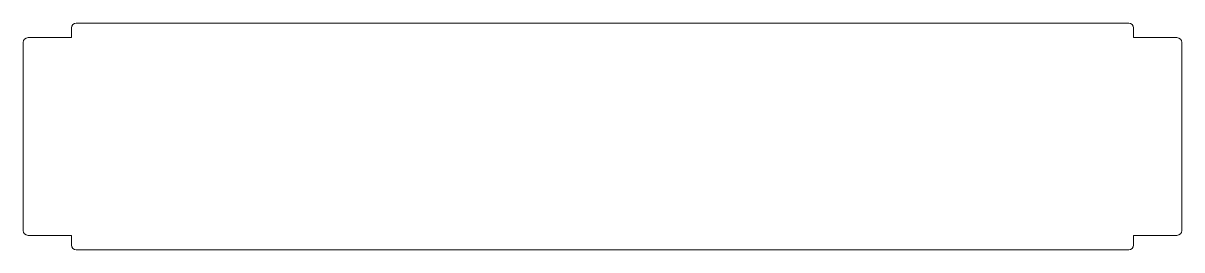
# Model space of a CAD drawing. Extents: x 90 to 330, y 125 to 172.
import ezdxf

# ---------------------------------------------------------------- set-up
doc = ezdxf.new("R2010")
doc.units = 0

msp = doc.modelspace()

# ---------------------------------------------------------------- linework, layer by layer
at = {"color": 1, "lineweight": 13}
for p, q in [((100, 171), (100, 169)), ((101, 172), (319, 172)), ((320, 169), (320, 171)), ((90, 168), (90, 129)), ((91, 169), (100, 169)), ((320, 169), (329, 169)), ((330, 129), (330, 168)), ((100, 128), (91, 128)), ((100, 128), (100, 126)), ((320, 126), (320, 128)), ((329, 128), (320, 128)), ((319, 125), (101, 125))]:
    msp.add_line(p, q, dxfattribs=at)
for centre, start, end in [((101, 171), 90, 180), ((319, 171), 0, 90), ((91, 168), 90, 180), ((329, 168), 0, 90), ((91, 129), 180, 270), ((329, 129), 270, 360), ((101, 126), 180, 270), ((319, 126), 270, 360)]:
    msp.add_arc(centre, 1, start, end, dxfattribs=at)

doc.saveas('drawing.dxf')
